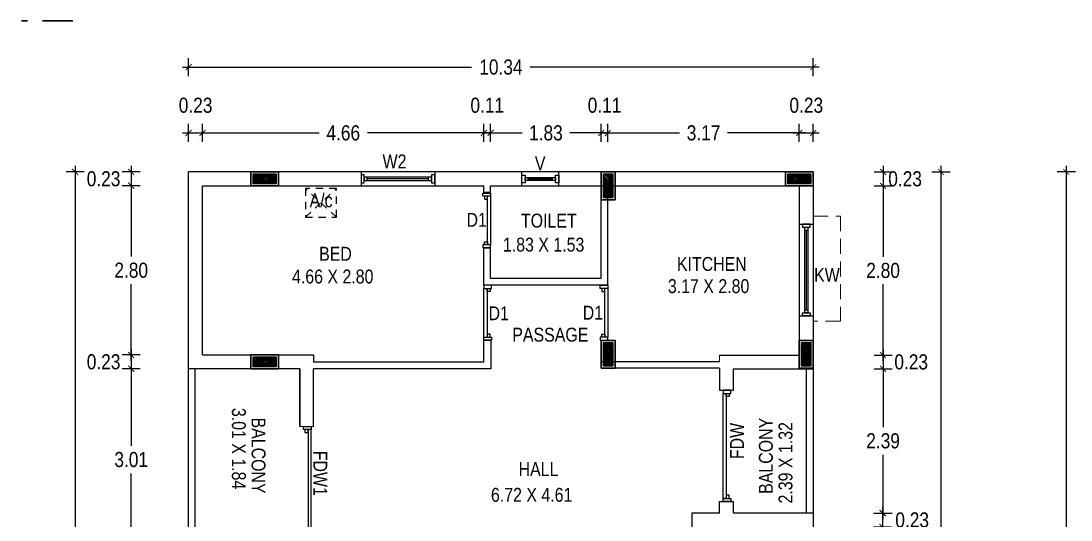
# Model space of a CAD drawing. Header units: metres. Extents: x 826 to 1433, y -826 to -586.
# Drawn here: x 1265.41 to 1282.79, y -797.89 to -789.63 of the extents above; entities that cross this region are included whole.
import ezdxf

# ---------------------------------------------------------------- set-up
doc = ezdxf.new("R2010")
doc.units = ezdxf.units.M
for name, pattern in [('_AEC_GRIPS_LT_DASHDOT', [1, 0.5, -0.25, 0, -0.25]), ('ACAD_ISO02W100', [15, 12, -3]), ('HIDDEN', [0.375, 0.25, -0.125])]:
    doc.linetypes.add(name, pattern=pattern)
doc.layers.add('_0', color=7, linetype='Continuous', lineweight=5)
doc.styles.get("Standard").update_dxf_attribs({"font": 'swissck.ttf'})
doc.styles.add('STYLE1', font='swissck.ttf', dxfattribs={"height": 0.3})
doc.styles.add('style5', font='swissck.ttf', dxfattribs={"height": 0.25})
doc.dimstyles.new('site plan', dxfattribs={"dimscale": 0, "dimtxt": 0.25, "dimasz": 0.1, "dimexe": 0.15, "dimexo": 0.5, "dimgap": 0.1, "dimtad": 0, "dimtih": 1, "dimtoh": 1, "dimzin": 0, "dimdsep": 46, "dimtxsty": 'style5', "dimblk": 'ARCHTICK', "dimcen": 0.09375, "dimdle": 0.1, "dimadec": 0, "dimazin": 0, "dimtfac": 1, "dimtofl": 0, "dimtmove": 2, "dimatfit": 3, "dimfxl": 0, "dimtolj": 1, "dimtzin": 0, "dimarcsym": 0})

# ---------------------------------------------------------------- blocks, each defined once
blk = doc.blocks.new('D00R 1')
for points in [[(747.841, -749.097), (747.841, -749.046), (747.968, -749.046), (747.968, -749.097)], [(747.866, -749.097), (747.866, -749.148), (747.917, -749.148), (747.917, -749.097)], [(747.866, -749.905), (747.866, -749.855), (747.917, -749.855), (747.917, -749.905)], [(747.841, -749.905), (747.841, -749.956), (747.968, -749.956), (747.968, -749.905)]]:
    blk.add_lwpolyline(points, close=True)
blk.add_lwpolyline([(747.968, -749.956), (747.968, -749.097), (747.917, -749.097), (747.917, -749.905)])
blk = doc.blocks.new('V1')
at = {"ltscale": 3, "extrusion": (-1, 1e-16, 0)}
for p, q in [((758.928, -751.397), (758.928, -751.169)), ((759.031, -751.309), (759.031, -751.258)), ((759.436, -751.309), (759.436, -751.258)), ((759.538, -751.397), (759.538, -751.169))]:
    blk.add_line(p, q, dxfattribs=at)
at = {"ltscale": 3, "extrusion": (-1e-16, -1, 0)}
blk.add_line((759.031, -751.284), (759.436, -751.284), dxfattribs=at)
at = {"ltscale": 3}
for points in [[(758.928, -751.22), (758.98, -751.22), (758.98, -751.348), (758.928, -751.348)], [(758.98, -751.258), (759.487, -751.258), (759.487, -751.309), (758.98, -751.309)], [(759.487, -751.22), (759.538, -751.22), (759.538, -751.348), (759.487, -751.348)]]:
    blk.add_lwpolyline(points, close=True, dxfattribs=at)
blk = doc.blocks.new('FDW')
for points in [[(750.172, -729.344), (750.172, -729.293), (750.299, -729.293), (750.299, -729.344)], [(750.197, -729.344), (750.197, -729.395), (750.248, -729.395), (750.248, -729.344)], [(750.172, -731.062), (750.172, -731.113), (750.299, -731.113), (750.299, -731.062)], [(750.197, -731.062), (750.197, -731.011), (750.248, -731.011), (750.248, -731.062)], [(750.197, -731.062), (750.197, -731.011), (750.248, -731.011), (750.248, -731.062)]]:
    blk.add_lwpolyline(points, close=True)
at = {"ltscale": 3}
blk.add_lwpolyline([(750.248, -731.062), (750.299, -731.062), (750.299, -729.344), (750.248, -729.344)], close=True, dxfattribs=at)
blk = doc.blocks.new('FW')
at = {"ltscale": 3, "extrusion": (1, -2e-16, 0)}
for p, q in [((755.438, -752.085), (755.438, -751.855)), ((755.54, -751.944), (755.54, -751.996)), ((756.556, -751.944), (756.556, -751.996)), ((756.658, -752.085), (756.658, -751.855))]:
    blk.add_line(p, q, dxfattribs=at)
at = {"ltscale": 3, "extrusion": (2e-16, 1, 0)}
blk.add_line((756.556, -751.97), (755.54, -751.97), dxfattribs=at)
at = {"ltscale": 3}
for points in [[(755.438, -751.906), (755.489, -751.906), (755.489, -752.034), (755.438, -752.034)], [(755.489, -751.944), (756.607, -751.944), (756.607, -751.996), (755.489, -751.996)], [(756.607, -751.906), (756.658, -751.906), (756.658, -752.034), (756.607, -752.034)]]:
    blk.add_lwpolyline(points, close=True, dxfattribs=at)
blk = doc.blocks.new('_ArchTick')
at = {"color": 0, "lineweight": 0, "const_width": 0.15}
blk.add_lwpolyline([(-0.5, -0.5), (0.5, 0.5)], dxfattribs=at)
blk = doc.blocks.new('*D108')
at = {"color": 0, "lineweight": -2, "ltscale": 3}
for p, q in [((1268.087, -790.395), (1272.872, -790.395)), ((1268.187, -790.545), (1268.187, -790.245)), ((1278.627, -790.395), (1273.842, -790.395)), ((1278.527, -790.545), (1278.527, -790.245))]:
    blk.add_line(p, q, dxfattribs=at)
at = {"layer": 'DEFPOINTS', "color": 0, "ltscale": 3}
for p in [(1278.527, -790.395), (1268.187, -792.131), (1278.527, -792.131)]:
    blk.add_point(p, dxfattribs=at)
at = {"color": 0, "lineweight": -2, "ltscale": 3, "xscale": 0.1, "yscale": 0.1, "zscale": 0.1, "rotation": 180}
blk.add_blockref('_ArchTick', (1268.187, -790.395), dxfattribs=at)
at = {"color": 0, "lineweight": -2, "ltscale": 3, "xscale": 0.1, "yscale": 0.1, "zscale": 0.1}
blk.add_blockref('_ArchTick', (1278.527, -790.395), dxfattribs=at)
at = {"color": 0, "ltscale": 3, "insert": (1273.357, -790.395), "char_height": 0.25, "attachment_point": 5, "style": 'style5'}
blk.add_mtext('\\A1;10.34', dxfattribs=at)
blk = doc.blocks.new('*D109')
at = {"color": 0, "lineweight": -2, "ltscale": 3}
for p, q in [((1280.492, -792.131), (1280.792, -792.131)), ((1280.642, -792.031), (1280.642, -803.769)), ((1280.642, -817.231), (1280.642, -804.227)), ((1280.492, -817.131), (1280.792, -817.131))]:
    blk.add_line(p, q, dxfattribs=at)
at = {"layer": 'DEFPOINTS', "color": 0, "ltscale": 3}
for p in [(1278.537, -792.131), (1278.537, -817.131), (1280.642, -817.131)]:
    blk.add_point(p, dxfattribs=at)
at = {"color": 0, "lineweight": -2, "ltscale": 3, "xscale": 0.1, "yscale": 0.1, "zscale": 0.1}
for p, rotation in [((1280.642, -792.131), 90), ((1280.642, -817.131), 270)]:
    blk.add_blockref('_ArchTick', p, dxfattribs=dict(at, rotation=rotation))
at = {"color": 0, "ltscale": 3, "insert": (1280.642, -803.998), "char_height": 0.25, "attachment_point": 5, "style": 'style5'}
blk.add_mtext('\\A1;25.00', dxfattribs=at)
blk = doc.blocks.new('*D110')
at = {"color": 0, "lineweight": -2, "ltscale": 3}
for p, q in [((1268.187, -791.631), (1268.187, -791.335)), ((1268.417, -791.635), (1268.417, -791.335)), ((1268.087, -791.485), (1268.517, -791.485))]:
    blk.add_line(p, q, dxfattribs=at)
at = {"layer": 'DEFPOINTS', "color": 0, "ltscale": 3}
for p in [(1268.417, -791.485), (1268.187, -792.131), (1268.417, -792.36)]:
    blk.add_point(p, dxfattribs=at)
at = {"color": 0, "lineweight": -2, "ltscale": 3, "xscale": 0.1, "yscale": 0.1, "zscale": 0.1, "rotation": 180}
blk.add_blockref('_ArchTick', (1268.187, -791.485), dxfattribs=at)
at = {"color": 0, "lineweight": -2, "ltscale": 3, "xscale": 0.1, "yscale": 0.1, "zscale": 0.1}
blk.add_blockref('_ArchTick', (1268.417, -791.485), dxfattribs=at)
at = {"color": 0, "ltscale": 3, "insert": (1268.302, -791.028), "char_height": 0.25, "attachment_point": 5, "style": 'style5'}
blk.add_mtext('\\A1;0.23', dxfattribs=at)
blk = doc.blocks.new('*D111')
at = {"color": 0, "lineweight": -2, "ltscale": 3}
for p, q in [((1268.417, -791.635), (1268.417, -791.335)), ((1273.076, -791.635), (1273.076, -791.335)), ((1268.317, -791.485), (1270.347, -791.485)), ((1273.176, -791.485), (1271.147, -791.485))]:
    blk.add_line(p, q, dxfattribs=at)
at = {"layer": 'DEFPOINTS', "color": 0, "ltscale": 3}
for p in [(1273.076, -791.485), (1268.417, -792.36), (1273.076, -792.36)]:
    blk.add_point(p, dxfattribs=at)
at = {"color": 0, "lineweight": -2, "ltscale": 3, "xscale": 0.1, "yscale": 0.1, "zscale": 0.1, "rotation": 180}
blk.add_blockref('_ArchTick', (1268.417, -791.485), dxfattribs=at)
at = {"color": 0, "lineweight": -2, "ltscale": 3, "xscale": 0.1, "yscale": 0.1, "zscale": 0.1}
blk.add_blockref('_ArchTick', (1273.076, -791.485), dxfattribs=at)
at = {"color": 0, "ltscale": 3, "insert": (1270.747, -791.485), "char_height": 0.25, "attachment_point": 5, "style": 'style5'}
blk.add_mtext('\\A1;4.66', dxfattribs=at)
blk = doc.blocks.new('*D112')
at = {"color": 0, "lineweight": -2, "ltscale": 3}
for p, q in [((1273.076, -791.635), (1273.076, -791.335)), ((1273.186, -791.635), (1273.186, -791.335)), ((1273.076, -791.485), (1272.976, -791.485)), ((1273.186, -791.485), (1273.286, -791.485))]:
    blk.add_line(p, q, dxfattribs=at)
at = {"layer": 'DEFPOINTS', "color": 0, "ltscale": 3}
for p in [(1273.186, -791.485), (1273.076, -792.36), (1273.186, -792.36)]:
    blk.add_point(p, dxfattribs=at)
at = {"color": 0, "lineweight": -2, "ltscale": 3, "xscale": 0.1, "yscale": 0.1, "zscale": 0.1}
blk.add_blockref('_ArchTick', (1273.076, -791.485), dxfattribs=at)
at = {"color": 0, "lineweight": -2, "ltscale": 3, "xscale": 0.1, "yscale": 0.1, "zscale": 0.1, "rotation": 180}
blk.add_blockref('_ArchTick', (1273.186, -791.485), dxfattribs=at)
at = {"color": 0, "ltscale": 3, "insert": (1273.131, -791.028), "char_height": 0.25, "attachment_point": 5, "style": 'style5'}
blk.add_mtext('\\A1;0.11', dxfattribs=at)
blk = doc.blocks.new('*D113')
at = {"color": 0, "lineweight": -2, "ltscale": 3}
for p, q in [((1273.186, -791.635), (1273.186, -791.335)), ((1275.017, -791.635), (1275.017, -791.335)), ((1273.086, -791.485), (1273.707, -791.485)), ((1275.117, -791.485), (1274.496, -791.485))]:
    blk.add_line(p, q, dxfattribs=at)
at = {"layer": 'DEFPOINTS', "color": 0, "ltscale": 3}
for p in [(1275.017, -791.485), (1273.186, -792.36), (1275.017, -792.591)]:
    blk.add_point(p, dxfattribs=at)
at = {"color": 0, "lineweight": -2, "ltscale": 3, "xscale": 0.1, "yscale": 0.1, "zscale": 0.1, "rotation": 180}
blk.add_blockref('_ArchTick', (1273.186, -791.485), dxfattribs=at)
at = {"color": 0, "lineweight": -2, "ltscale": 3, "xscale": 0.1, "yscale": 0.1, "zscale": 0.1}
blk.add_blockref('_ArchTick', (1275.017, -791.485), dxfattribs=at)
at = {"color": 0, "ltscale": 3, "insert": (1274.102, -791.485), "char_height": 0.25, "attachment_point": 5, "style": 'style5'}
blk.add_mtext('\\A1;1.83', dxfattribs=at)
blk = doc.blocks.new('*D114')
at = {"color": 0, "lineweight": -2, "ltscale": 3}
for p, q in [((1275.017, -791.635), (1275.017, -791.335)), ((1275.127, -791.635), (1275.127, -791.335)), ((1275.017, -791.485), (1274.917, -791.485)), ((1275.127, -791.485), (1275.227, -791.485))]:
    blk.add_line(p, q, dxfattribs=at)
at = {"layer": 'DEFPOINTS', "color": 0, "ltscale": 3}
for p in [(1275.127, -791.485), (1275.017, -792.591), (1275.127, -792.591)]:
    blk.add_point(p, dxfattribs=at)
at = {"color": 0, "lineweight": -2, "ltscale": 3, "xscale": 0.1, "yscale": 0.1, "zscale": 0.1}
blk.add_blockref('_ArchTick', (1275.017, -791.485), dxfattribs=at)
at = {"color": 0, "lineweight": -2, "ltscale": 3, "xscale": 0.1, "yscale": 0.1, "zscale": 0.1, "rotation": 180}
blk.add_blockref('_ArchTick', (1275.127, -791.485), dxfattribs=at)
at = {"color": 0, "ltscale": 3, "insert": (1275.072, -791.028), "char_height": 0.25, "attachment_point": 5, "style": 'style5'}
blk.add_mtext('\\A1;0.11', dxfattribs=at)
blk = doc.blocks.new('*D115')
at = {"color": 0, "lineweight": -2, "ltscale": 3}
for p, q in [((1275.127, -791.635), (1275.127, -791.335)), ((1278.297, -791.635), (1278.297, -791.335)), ((1275.027, -791.485), (1276.315, -791.485)), ((1278.397, -791.485), (1277.109, -791.485))]:
    blk.add_line(p, q, dxfattribs=at)
at = {"layer": 'DEFPOINTS', "color": 0, "ltscale": 3}
for p in [(1278.297, -791.485), (1278.297, -792.361), (1275.127, -792.591)]:
    blk.add_point(p, dxfattribs=at)
at = {"color": 0, "lineweight": -2, "ltscale": 3, "xscale": 0.1, "yscale": 0.1, "zscale": 0.1, "rotation": 180}
blk.add_blockref('_ArchTick', (1275.127, -791.485), dxfattribs=at)
at = {"color": 0, "lineweight": -2, "ltscale": 3, "xscale": 0.1, "yscale": 0.1, "zscale": 0.1}
blk.add_blockref('_ArchTick', (1278.297, -791.485), dxfattribs=at)
at = {"color": 0, "ltscale": 3, "insert": (1276.712, -791.485), "char_height": 0.25, "attachment_point": 5, "style": 'style5'}
blk.add_mtext('\\A1;3.17', dxfattribs=at)
blk = doc.blocks.new('*D116')
at = {"color": 0, "lineweight": -2, "ltscale": 3}
for p, q in [((1278.297, -791.635), (1278.297, -791.335)), ((1278.527, -791.631), (1278.527, -791.335)), ((1278.197, -791.485), (1278.627, -791.485))]:
    blk.add_line(p, q, dxfattribs=at)
at = {"layer": 'DEFPOINTS', "color": 0, "ltscale": 3}
for p in [(1278.527, -791.485), (1278.527, -792.131), (1278.297, -792.361)]:
    blk.add_point(p, dxfattribs=at)
at = {"color": 0, "lineweight": -2, "ltscale": 3, "xscale": 0.1, "yscale": 0.1, "zscale": 0.1, "rotation": 180}
blk.add_blockref('_ArchTick', (1278.297, -791.485), dxfattribs=at)
at = {"color": 0, "lineweight": -2, "ltscale": 3, "xscale": 0.1, "yscale": 0.1, "zscale": 0.1}
blk.add_blockref('_ArchTick', (1278.527, -791.485), dxfattribs=at)
at = {"color": 0, "ltscale": 3, "insert": (1278.412, -791.028), "char_height": 0.25, "attachment_point": 5, "style": 'style5'}
blk.add_mtext('\\A1;0.23', dxfattribs=at)
blk = doc.blocks.new('*D89')
at = {"color": 0, "lineweight": -2, "ltscale": 3}
for p, q in [((1267.386, -792.131), (1267.086, -792.131)), ((1267.236, -792.031), (1267.236, -792.46)), ((1267.386, -792.36), (1267.086, -792.36))]:
    blk.add_line(p, q, dxfattribs=at)
at = {"layer": 'DEFPOINTS', "color": 0, "ltscale": 3}
for p in [(1268.08, -792.131), (1267.236, -792.36), (1268.31, -792.36)]:
    blk.add_point(p, dxfattribs=at)
at = {"color": 0, "lineweight": -2, "ltscale": 3, "xscale": 0.1, "yscale": 0.1, "zscale": 0.1}
for p, rotation in [((1267.236, -792.131), 90), ((1267.236, -792.36), 270)]:
    blk.add_blockref('_ArchTick', p, dxfattribs=dict(at, rotation=rotation))
at = {"color": 0, "ltscale": 3, "insert": (1266.779, -792.245), "char_height": 0.25, "attachment_point": 5, "style": 'style5'}
blk.add_mtext('\\A1;0.23', dxfattribs=at)
blk = doc.blocks.new('*D117')
at = {"color": 0, "lineweight": -2, "ltscale": 3}
for p, q in [((1267.236, -792.26), (1267.236, -793.532)), ((1267.386, -792.36), (1267.086, -792.36)), ((1267.236, -795.261), (1267.236, -793.989)), ((1267.386, -795.161), (1267.086, -795.161))]:
    blk.add_line(p, q, dxfattribs=at)
at = {"layer": 'DEFPOINTS', "color": 0, "ltscale": 3}
for p in [(1268.31, -792.36), (1267.236, -795.161), (1268.31, -795.161)]:
    blk.add_point(p, dxfattribs=at)
at = {"color": 0, "lineweight": -2, "ltscale": 3, "xscale": 0.1, "yscale": 0.1, "zscale": 0.1}
for p, rotation in [((1267.236, -792.36), 90), ((1267.236, -795.161), 270)]:
    blk.add_blockref('_ArchTick', p, dxfattribs=dict(at, rotation=rotation))
at = {"color": 0, "ltscale": 3, "insert": (1267.236, -793.76), "char_height": 0.25, "attachment_point": 5, "style": 'style5'}
blk.add_mtext('\\A1;2.80', dxfattribs=at)
blk = doc.blocks.new('*D118')
at = {"color": 0, "lineweight": -2, "ltscale": 3}
for p, q in [((1267.236, -795.061), (1267.236, -795.491)), ((1267.386, -795.161), (1267.086, -795.161)), ((1267.386, -795.391), (1267.086, -795.391))]:
    blk.add_line(p, q, dxfattribs=at)
at = {"layer": 'DEFPOINTS', "color": 0, "ltscale": 3}
for p in [(1268.417, -795.161), (1267.236, -795.391), (1268.187, -795.391)]:
    blk.add_point(p, dxfattribs=at)
at = {"color": 0, "lineweight": -2, "ltscale": 3, "xscale": 0.1, "yscale": 0.1, "zscale": 0.1}
for p, rotation in [((1267.236, -795.161), 90), ((1267.236, -795.391), 270)]:
    blk.add_blockref('_ArchTick', p, dxfattribs=dict(at, rotation=rotation))
at = {"color": 0, "ltscale": 3, "insert": (1266.779, -795.276), "char_height": 0.25, "attachment_point": 5, "style": 'style5'}
blk.add_mtext('\\A1;0.23', dxfattribs=at)
blk = doc.blocks.new('*D119')
at = {"color": 0, "lineweight": -2, "ltscale": 3}
for p, q in [((1267.386, -795.391), (1267.086, -795.391)), ((1267.236, -795.291), (1267.236, -796.667)), ((1267.236, -798.5), (1267.236, -797.124)), ((1267.386, -798.4), (1267.086, -798.4))]:
    blk.add_line(p, q, dxfattribs=at)
at = {"layer": 'DEFPOINTS', "color": 0, "ltscale": 3}
for p in [(1268.187, -795.391), (1267.236, -798.4), (1268.294, -798.4)]:
    blk.add_point(p, dxfattribs=at)
at = {"color": 0, "lineweight": -2, "ltscale": 3, "xscale": 0.1, "yscale": 0.1, "zscale": 0.1}
for p, rotation in [((1267.236, -795.391), 90), ((1267.236, -798.4), 270)]:
    blk.add_blockref('_ArchTick', p, dxfattribs=dict(at, rotation=rotation))
at = {"color": 0, "ltscale": 3, "insert": (1267.236, -796.895), "char_height": 0.25, "attachment_point": 5, "style": 'style5'}
blk.add_mtext('\\A1;3.01', dxfattribs=at)
blk = doc.blocks.new('*D93')
at = {"color": 0, "lineweight": -2, "ltscale": 3}
for p, q in [((1268.187, -818.997), (1268.187, -819.297)), ((1278.527, -818.997), (1278.527, -819.297)), ((1268.087, -819.147), (1272.872, -819.147)), ((1278.627, -819.147), (1273.842, -819.147))]:
    blk.add_line(p, q, dxfattribs=at)
at = {"layer": 'DEFPOINTS', "color": 0, "ltscale": 3}
for p in [(1278.527, -794.788), (1268.187, -815.972), (1278.527, -819.147)]:
    blk.add_point(p, dxfattribs=at)
at = {"color": 0, "lineweight": -2, "ltscale": 3, "xscale": 0.1, "yscale": 0.1, "zscale": 0.1, "rotation": 180}
blk.add_blockref('_ArchTick', (1268.187, -819.147), dxfattribs=at)
at = {"color": 0, "lineweight": -2, "ltscale": 3, "xscale": 0.1, "yscale": 0.1, "zscale": 0.1}
blk.add_blockref('_ArchTick', (1278.527, -819.147), dxfattribs=at)
at = {"color": 0, "ltscale": 3, "insert": (1273.357, -819.147), "char_height": 0.25, "attachment_point": 5, "style": 'style5'}
blk.add_mtext('\\A1;10.34', dxfattribs=at)
blk = doc.blocks.new('*D94')
at = {"color": 0, "lineweight": -2, "ltscale": 3}
for p, q in [((1279.534, -792.131), (1279.834, -792.131)), ((1279.684, -792.031), (1279.684, -792.461)), ((1279.534, -792.361), (1279.834, -792.361))]:
    blk.add_line(p, q, dxfattribs=at)
at = {"layer": 'DEFPOINTS', "color": 0, "ltscale": 3}
for p in [(1278.527, -792.131), (1278.297, -792.361), (1279.684, -792.361)]:
    blk.add_point(p, dxfattribs=at)
at = {"color": 0, "lineweight": -2, "ltscale": 3, "xscale": 0.1, "yscale": 0.1, "zscale": 0.1}
for p, rotation in [((1279.684, -792.131), 90), ((1279.684, -792.361), 270)]:
    blk.add_blockref('_ArchTick', p, dxfattribs=dict(at, rotation=rotation))
at = {"color": 0, "ltscale": 3, "insert": (1280.048, -792.246), "char_height": 0.25, "attachment_point": 5, "style": 'style5'}
blk.add_mtext('\\A1;0.23', dxfattribs=at)
blk = doc.blocks.new('*D95')
at = {"color": 0, "lineweight": -2, "ltscale": 3}
for p, q in [((1279.684, -792.261), (1279.684, -793.535)), ((1279.534, -792.361), (1279.834, -792.361)), ((1279.684, -795.265), (1279.684, -793.992)), ((1279.534, -795.165), (1279.834, -795.165))]:
    blk.add_line(p, q, dxfattribs=at)
at = {"layer": 'DEFPOINTS', "color": 0, "ltscale": 3}
for p in [(1278.307, -792.361), (1278.297, -795.165), (1279.684, -795.165)]:
    blk.add_point(p, dxfattribs=at)
at = {"color": 0, "lineweight": -2, "ltscale": 3, "xscale": 0.1, "yscale": 0.1, "zscale": 0.1}
for p, rotation in [((1279.684, -792.361), 90), ((1279.684, -795.165), 270)]:
    blk.add_blockref('_ArchTick', p, dxfattribs=dict(at, rotation=rotation))
at = {"color": 0, "ltscale": 3, "insert": (1279.684, -793.763), "char_height": 0.25, "attachment_point": 5, "style": 'style5'}
blk.add_mtext('\\A1;2.80', dxfattribs=at)
blk = doc.blocks.new('*D96')
at = {"color": 0, "lineweight": -2, "ltscale": 3}
for p, q in [((1279.684, -795.065), (1279.684, -795.491)), ((1279.534, -795.165), (1279.834, -795.165)), ((1279.534, -795.391), (1279.834, -795.391))]:
    blk.add_line(p, q, dxfattribs=at)
at = {"layer": 'DEFPOINTS', "color": 0, "ltscale": 3}
for p in [(1278.187, -795.165), (1278.307, -795.391), (1279.684, -795.391)]:
    blk.add_point(p, dxfattribs=at)
at = {"color": 0, "lineweight": -2, "ltscale": 3, "xscale": 0.1, "yscale": 0.1, "zscale": 0.1}
for p, rotation in [((1279.684, -795.165), 90), ((1279.684, -795.391), 270)]:
    blk.add_blockref('_ArchTick', p, dxfattribs=dict(at, rotation=rotation))
at = {"color": 0, "ltscale": 3, "insert": (1280.149, -795.278), "char_height": 0.25, "attachment_point": 5, "style": 'style5'}
blk.add_mtext('\\A1;0.23', dxfattribs=at)
blk = doc.blocks.new('*D97')
at = {"color": 0, "lineweight": -2, "ltscale": 3}
for p, q in [((1279.674, -797.68), (1279.674, -798.11)), ((1279.524, -797.78), (1279.824, -797.78)), ((1279.524, -798.01), (1279.824, -798.01))]:
    blk.add_line(p, q, dxfattribs=at)
at = {"layer": 'DEFPOINTS', "color": 0, "ltscale": 3}
for p in [(1278.417, -797.78), (1278.297, -798.01), (1279.674, -798.01)]:
    blk.add_point(p, dxfattribs=at)
at = {"color": 0, "lineweight": -2, "ltscale": 3, "xscale": 0.1, "yscale": 0.1, "zscale": 0.1}
for p, rotation in [((1279.674, -797.78), 90), ((1279.674, -798.01), 270)]:
    blk.add_blockref('_ArchTick', p, dxfattribs=dict(at, rotation=rotation))
at = {"color": 0, "ltscale": 3, "insert": (1280.165, -797.895), "char_height": 0.25, "attachment_point": 5, "style": 'style5'}
blk.add_mtext('\\A1;0.23', dxfattribs=at)
blk = doc.blocks.new('*D107')
at = {"color": 0, "lineweight": -2, "ltscale": 3}
for p, q in [((1279.534, -795.391), (1279.834, -795.391)), ((1279.684, -795.291), (1279.684, -796.357)), ((1279.684, -797.88), (1279.684, -796.814)), ((1279.534, -797.78), (1279.834, -797.78))]:
    blk.add_line(p, q, dxfattribs=at)
at = {"layer": 'DEFPOINTS', "color": 0, "ltscale": 3}
for p in [(1278.417, -795.391), (1278.427, -797.78), (1279.684, -797.78)]:
    blk.add_point(p, dxfattribs=at)
at = {"color": 0, "lineweight": -2, "ltscale": 3, "xscale": 0.1, "yscale": 0.1, "zscale": 0.1}
for p, rotation in [((1279.684, -795.391), 90), ((1279.684, -797.78), 270)]:
    blk.add_blockref('_ArchTick', p, dxfattribs=dict(at, rotation=rotation))
at = {"color": 0, "ltscale": 3, "insert": (1279.684, -796.585), "char_height": 0.25, "attachment_point": 5, "style": 'style5'}
blk.add_mtext('\\A1;2.39', dxfattribs=at)
blk = doc.blocks.new('*D150')
at = {"layer": '_0', "color": 0, "linetype": 'Continuous', "lineweight": -2, "ltscale": 3}
blk.add_line((1266.457, -792.131), (1266.157, -792.131), dxfattribs=at)
at = {"layer": '_0', "color": 0, "lineweight": -2, "ltscale": 3}
for p, q in [((1266.307, -792.031), (1266.307, -804.402)), ((1266.307, -817.231), (1266.307, -804.86)), ((1266.457, -817.131), (1266.157, -817.131))]:
    blk.add_line(p, q, dxfattribs=at)
at = {"layer": 'DEFPOINTS', "color": 0, "ltscale": 3}
for p in [(1266.307, -792.131), (1268.869, -792.131), (1268.869, -817.131)]:
    blk.add_point(p, dxfattribs=at)
at = {"layer": '_0', "color": 0, "lineweight": -2, "ltscale": 3, "xscale": 0.1, "yscale": 0.1, "zscale": 0.1}
for p, rotation in [((1266.307, -792.131), 90), ((1266.307, -817.131), 270)]:
    blk.add_blockref('_ArchTick', p, dxfattribs=dict(at, rotation=rotation))
at = {"layer": '_0', "color": 0, "ltscale": 3, "insert": (1266.307, -804.631), "char_height": 0.25, "attachment_point": 5, "style": 'style5'}
blk.add_mtext('\\A1;25.00', dxfattribs=at)
blk = doc.blocks.new('*D171')
at = {"layer": '_0', "color": 0, "linetype": 'Continuous', "lineweight": -2, "ltscale": 3}
blk.add_line((1282.867, -792.131), (1282.567, -792.131), dxfattribs=at)
at = {"layer": '_0', "color": 0, "lineweight": -2, "ltscale": 3}
for p, q in [((1282.717, -792.031), (1282.717, -804.402)), ((1282.717, -817.231), (1282.717, -804.86)), ((1282.867, -817.131), (1282.567, -817.131))]:
    blk.add_line(p, q, dxfattribs=at)
at = {"layer": 'DEFPOINTS', "color": 0, "ltscale": 3}
for p in [(1282.717, -792.131), (1285.279, -792.131), (1285.279, -817.131)]:
    blk.add_point(p, dxfattribs=at)
at = {"layer": '_0', "color": 0, "lineweight": -2, "ltscale": 3, "xscale": 0.1, "yscale": 0.1, "zscale": 0.1}
for p, rotation in [((1282.717, -792.131), 90), ((1282.717, -817.131), 270)]:
    blk.add_blockref('_ArchTick', p, dxfattribs=dict(at, rotation=rotation))
at = {"layer": '_0', "color": 0, "ltscale": 3, "insert": (1282.717, -804.631), "char_height": 0.25, "attachment_point": 5, "style": 'style5'}
blk.add_mtext('\\A1;25.00', dxfattribs=at)

msp = doc.modelspace()

# ---------------------------------------------------------------- hatches: boundary and pattern name
at = {"lineweight": 18}
h = msp.add_hatch(dxfattribs=at)
h.set_pattern_fill('ANSI31', scale=0.153333, angle=90, style=0)
h.set_pattern_definition([(135, (1534.469166, -807.25663), (-0.01355288, -0.01355288), [])])
h.paths.add_polyline_path([(1269.6386, -792.32285), (1269.6386, -792.16951), (1269.25527, -792.16951), (1269.25527, -792.32285)])
h = msp.add_hatch(dxfattribs=at)
h.set_pattern_fill('ANSI31', scale=6, style=0)
h.set_pattern_definition([(315, (1260.121482, -527.338959), (-0.01355288, -0.01355288), [])])
h.paths.add_polyline_path([(1275.05527, -792.16952), (1275.2086, -792.16952), (1275.2086, -792.55286), (1275.05527, -792.55286)])
h = msp.add_hatch(dxfattribs=at)
h.set_pattern_fill('ANSI31', scale=0.153333, angle=90, style=0)
h.set_pattern_definition([(135, (1543.319154, -807.25663), (-0.01355288, -0.01355288), [])])
h.paths.add_polyline_path([(1278.48859, -792.32285), (1278.48859, -792.16951), (1278.10526, -792.16951), (1278.10526, -792.32285)])
h = msp.add_hatch(dxfattribs=at)
h.set_pattern_fill('ANSI31', scale=0.153333, style=0)
h.set_pattern_definition([(45, (1260.121482, -1060.1734), (-0.01355288, 0.01355288), [])])
h.paths.add_polyline_path([(1275.05527, -795.34283), (1275.2086, -795.34283), (1275.2086, -794.9595), (1275.05527, -794.9595)])
h = msp.add_hatch(dxfattribs=at)
h.set_pattern_fill('ANSI31', scale=0.153333, style=0)
h.set_pattern_definition([(45, (1263.401482, -1060.1734), (-0.01355288, 0.01355288), [])])
h.paths.add_polyline_path([(1278.33527, -795.34283), (1278.4886, -795.34283), (1278.4886, -794.9595), (1278.33527, -794.9595)])
h = msp.add_hatch(dxfattribs=at)
h.set_pattern_fill('ANSI31', scale=0.153333, angle=90, style=0)
h.set_pattern_definition([(135, (1534.469166, -810.28663), (-0.01355288, -0.01355288), [])])
h.paths.add_polyline_path([(1269.6386, -795.35285), (1269.6386, -795.19951), (1269.25527, -795.19951), (1269.25527, -795.35285)])

# ---------------------------------------------------------------- linework, layer by layer
at = {"color": 7, "linetype": '_AEC_GRIPS_LT_DASHDOT', "lineweight": 30}
msp.add_line((1263.56978, -789.63118), (1266.27308, -789.63118), dxfattribs=at)
at = {"color": 7}
for p, q in [((1269.92492, -792.13118), (1268.18692, -792.13118)), ((1268.18692, -795.39118), (1268.18692, -792.13118)), ((1278.52692, -792.13118), (1269.92492, -792.13118)), ((1278.52692, -792.13118), (1278.52692, -795.39117)), ((1268.41692, -795.16118), (1268.41692, -792.35978)), ((1268.41692, -792.35978), (1273.07612, -792.35978)), ((1273.07612, -792.46963), (1273.07612, -792.36118)), ((1273.18612, -792.46963), (1273.07612, -792.46963)), ((1273.18612, -792.35978), (1278.30692, -792.35978)), ((1273.18612, -792.46963), (1273.18612, -792.36118)), ((1275.01693, -793.89338), (1275.01693, -792.35978)), ((1275.12693, -794.00768), (1275.12693, -792.35978)), ((1278.29692, -792.35978), (1278.29692, -795.16538)), ((1273.18612, -793.38963), (1273.07612, -793.38963)), ((1273.07612, -794.00768), (1273.07612, -793.38963)), ((1273.18612, -793.89338), (1273.18612, -793.38963)), ((1275.12693, -794.00768), (1273.07612, -794.00768)), ((1275.01693, -793.89338), (1273.18612, -793.89338)), ((1273.07612, -795.28118), (1273.07612, -794.91768)), ((1273.07612, -794.91768), (1273.19042, -794.91768)), ((1273.19042, -794.91768), (1273.19042, -795.39118)), ((1275.01693, -795.38117), (1275.01693, -794.92117)), ((1268.41692, -795.16118), (1270.25541, -795.16118)), ((1270.25541, -795.16118), (1270.25541, -795.28118)), ((1276.97692, -795.16538), (1278.29692, -795.16538)), ((1270.02541, -795.39118), (1268.18692, -795.39118)), ((1268.18692, -798.39968), (1268.18692, -795.39118)), ((1268.29422, -798.39968), (1268.29422, -795.39118)), ((1270.02541, -795.39118), (1270.02541, -796.34383)), ((1270.02541, -796.34383), (1270.02541, -795.39968)), ((1273.07612, -795.28118), (1270.25541, -795.28118)), ((1273.19042, -795.39118), (1270.25541, -795.39118)), ((1270.25541, -796.34383), (1270.25541, -795.39118)), ((1275.01693, -795.27117), (1276.97692, -795.27117)), ((1276.97692, -795.38117), (1275.01693, -795.38117)), ((1276.97692, -795.38117), (1276.97692, -795.74726)), ((1277.20692, -795.74726), (1277.20692, -795.39117)), ((1277.20692, -795.39117), (1278.52692, -795.39117)), ((1278.41692, -797.77968), (1278.41692, -795.39117)), ((1278.52692, -795.39117), (1278.52692, -797.77968)), ((1276.97692, -795.74726), (1277.20692, -795.74726)), ((1276.97692, -797.77968), (1276.97692, -797.58726)), ((1277.20692, -797.77968), (1277.20692, -797.58726)), ((1276.97692, -797.77968), (1276.51692, -797.77968)), ((1276.51692, -797.77968), (1276.51692, -800.00441)), ((1278.52692, -797.77968), (1277.20692, -797.77968)), ((1278.52692, -797.77968), (1278.52692, -809.03119))]:
    msp.add_line(p, q, dxfattribs=at)
at = {"color": 7, "linetype": 'ACAD_ISO02W100', "ltscale": 0.01}
for p, q in [((1270.11953, -792.87748), (1270.63241, -792.40461)), ((1270.63241, -792.87748), (1270.11953, -792.40461))]:
    msp.add_line(p, q, dxfattribs=at)
at = {"color": 7, "ltscale": 3, "extrusion": (2e-16, 1, 0)}
for p, q in [((1278.29832, -792.99423), (1278.52692, -792.99423)), ((1278.38637, -793.09645), (1278.43748, -793.09645)), ((1278.29832, -794.51423), (1278.52692, -794.51423)), ((1278.38637, -794.41201), (1278.43748, -794.41201))]:
    msp.add_line(p, q, dxfattribs=at)
at = {"color": 7, "ltscale": 3, "extrusion": (-1, 2e-16, 0)}
msp.add_line((1278.41192, -793.09645), (1278.41192, -794.41201), dxfattribs=at)
at = {"color": 7, "lineweight": 30}
for points in [[(1269.67693, -792.36118), (1269.67693, -792.13118), (1269.21693, -792.13118), (1269.21693, -792.36118)], [(1275.01693, -792.13119), (1275.24693, -792.13119), (1275.24693, -792.59119), (1275.01693, -792.59119)], [(1278.52692, -792.36118), (1278.52692, -792.13118), (1278.06692, -792.13118), (1278.06692, -792.36118)], [(1269.6386, -792.32285), (1269.6386, -792.16951), (1269.25527, -792.16951), (1269.25527, -792.32285)], [(1275.05527, -792.16952), (1275.2086, -792.16952), (1275.2086, -792.55286), (1275.05527, -792.55286)], [(1278.48859, -792.32285), (1278.48859, -792.16951), (1278.10526, -792.16951), (1278.10526, -792.32285)], [(1275.01693, -795.38117), (1275.24693, -795.38117), (1275.24693, -794.92117), (1275.01693, -794.92117)], [(1275.05527, -795.34283), (1275.2086, -795.34283), (1275.2086, -794.9595), (1275.05527, -794.9595)], [(1278.29693, -795.38117), (1278.52693, -795.38117), (1278.52693, -794.92117), (1278.29693, -794.92117)], [(1278.33527, -795.34283), (1278.4886, -795.34283), (1278.4886, -794.9595), (1278.33527, -794.9595)], [(1269.67693, -795.39118), (1269.67693, -795.16118), (1269.21693, -795.16118), (1269.21693, -795.39118)], [(1269.6386, -795.35285), (1269.6386, -795.19951), (1269.25527, -795.19951), (1269.25527, -795.35285)]]:
    msp.add_lwpolyline(points, close=True, dxfattribs=at)
at = {"color": 7, "linetype": 'ACAD_ISO02W100', "ltscale": 0.01}
msp.add_lwpolyline([(1270.11953, -792.87748), (1270.63241, -792.87748), (1270.63241, -792.40461), (1270.11953, -792.40461)], close=True, dxfattribs=at)
at = {"color": 7, "ltscale": 3}
for points in [[(1278.34803, -793.04534), (1278.47581, -793.04534), (1278.47581, -792.99423), (1278.34803, -792.99423)], [(1278.38637, -793.04534), (1278.43748, -793.04534), (1278.43748, -794.46312), (1278.38637, -794.46312)], [(1278.34803, -794.46312), (1278.47581, -794.46312), (1278.47581, -794.51423), (1278.34803, -794.51423)], [(1277.08666, -797.53646), (1277.03586, -797.53646), (1277.03586, -795.79806), (1277.08666, -795.79806)]]:
    msp.add_lwpolyline(points, close=True, dxfattribs=at)
at = {"color": 7, "linetype": 'HIDDEN', "lineweight": 20}
msp.add_lwpolyline([(1278.52692, -792.99423), (1278.52692, -792.8621), (1278.97836, -792.8621), (1278.97976, -794.59935), (1278.97976, -794.59935), (1278.52692, -794.59935)], dxfattribs=at)
at = {"color": 7}
for points in [[(1277.16286, -795.79806), (1277.16286, -795.74726), (1277.03586, -795.74726), (1277.03586, -795.79806)], [(1277.13746, -795.79806), (1277.13746, -795.84886), (1277.08666, -795.84886), (1277.08666, -795.79806)], [(1277.13746, -797.53646), (1277.13746, -797.48566), (1277.08666, -797.48566), (1277.08666, -797.53646)], [(1277.13746, -797.53646), (1277.13746, -797.48566), (1277.08666, -797.48566), (1277.08666, -797.53646)], [(1277.16286, -797.53646), (1277.16286, -797.58726), (1277.03586, -797.58726), (1277.03586, -797.53646)]]:
    msp.add_lwpolyline(points, close=True, dxfattribs=at)
msp.add_lwpolyline([(1276.97692, -797.58726), (1277.20692, -797.58726)], dxfattribs=at)
at = {"layer": '_0', "color": 7, "ltscale": 3}
for p, q in [((1276.97692, -795.27117), (1276.97692, -795.16538)), ((1270.25401, -796.34383), (1270.02541, -796.34383))]:
    msp.add_line(p, q, dxfattribs=at)

# ---------------------------------------------------------------- block references
at = {"color": 7, "xscale": -1, "rotation": 180}
for name, p in [('FW', (515.60326, -1544.21479)), ('D00R 1', (525.2186, -1542.43589)), ('D00R 1', (527.15941, -1543.96394))]:
    msp.add_blockref(name, p, dxfattribs=at)
at = {"color": 7}
for name, p in [('V1', (514.77606, -40.9623)), ('FDW', (519.91647, -67.05077))]:
    msp.add_blockref(name, p, dxfattribs=at)
at = {"color": 7, "xscale": -1}
msp.add_blockref('D00R 1', (2021.04364, -44.96142), dxfattribs=at)

# ---------------------------------------------------------------- texts
at = {"color": 7, "style": 'STYLE1'}
for s, p in [('W2', (1271.39776, -792.07165)), ('V', (1273.91914, -792.10356)), ('A/c', (1270.18963, -792.71562)), ('D1', (1272.78777, -793.03832)), ('KW', (1278.54209, -793.95051)), ('D1', (1273.15182, -794.58622)), ('D1', (1274.71157, -794.57703))]:
    msp.add_text(s, height=0.23, dxfattribs=at).set_placement(p)
at = {"color": 7}
for s, p in [('TOILET', (1273.68892, -793.05191)), ('1.83 X 1.53', (1273.38994, -793.44943)), ('BED', (1270.34779, -793.60076)), ('KITCHEN', (1276.27082, -793.76965)), ('4.66 X 2.80', (1269.89849, -793.97716)), ('3.17 X 2.80', (1276.12139, -794.13666)), ('PASSAGE', (1273.54513, -794.94033)), ('HALL', (1273.64973, -797.16677)), ('6.72 X 4.61', (1273.19211, -797.59275))]:
    msp.add_text(s, height=0.23, dxfattribs=at).set_placement(p)
for s, rotation, p in [('3.01 X 1.84', 270, (1268.90386, -796.03851)), ('BALCONY', 270, (1269.22951, -796.19828)), ('BALCONY', 90, (1277.85768, -797.46146)), ('2.39 X 1.32', 90, (1278.18333, -797.62123))]:
    msp.add_text(s, height=0.23, rotation=rotation, dxfattribs=at).set_placement(p)
at = {"color": 7, "style": 'STYLE1'}
for s, rotation, p in [('FDW', 90, (1277.37962, -796.88652)), ('FDW1', 270, (1270.25264, -796.74811))]:
    msp.add_text(s, height=0.23, rotation=rotation, dxfattribs=at).set_placement(p)

# ---------------------------------------------------------------- dimensions: what is measured, and where the dimension line sits
at = {"color": 7, "ltscale": 3}
for base, p1, p2, picture, middle in [((1278.52692, -790.39485), (1268.18692, -792.13118), (1278.52692, -792.13118), '*D108', (1273.35692, -790.39485)), ((1268.41692, -791.48457), (1268.18692, -792.13118), (1268.41692, -792.35978), '*D110', (1268.30192, -791.02759)), ((1273.18612, -791.48457), (1273.07612, -792.35978), (1273.18612, -792.35978), '*D112', (1273.13112, -791.02791)), ((1275.12693, -791.48457), (1275.01693, -792.59119), (1275.12693, -792.59119), '*D114', (1275.07193, -791.02791)), ((1278.52692, -791.48457), (1278.29692, -792.36118), (1278.52692, -792.13118), '*D116', (1278.41192, -791.02759)), ((1273.07612, -791.48457), (1268.41692, -792.35978), (1273.07612, -792.35978), '*D111', (1270.74652, -791.48457)), ((1275.01693, -791.48457), (1273.18612, -792.35978), (1275.01693, -792.59119), '*D113', (1274.10153, -791.48457)), ((1278.29692, -791.48457), (1275.12693, -792.59119), (1278.29692, -792.36118), '*D115', (1276.71193, -791.48457)), ((1278.52692, -819.14724), (1268.18692, -815.97168), (1278.52692, -794.78752), '*D93', (1273.35692, -819.14724))]:
    dim = msp.add_linear_dim(base=base, p1=p1, p2=p2, dimstyle='site plan', override={"dimscale": 1}, dxfattribs=at)
    dim.commit()
    dim.dimension.update_dxf_attribs({"geometry": picture, "text_midpoint": middle})
for base, p1, p2, picture, middle in [((1267.23574, -792.35978), (1268.07962, -792.13118), (1268.30962, -792.35978), '*D89', (1266.77875, -792.24548)), ((1267.23574, -795.16118), (1268.30962, -792.35978), (1268.30962, -795.16118), '*D117', (1267.23574, -793.76048)), ((1279.68354, -795.16538), (1278.30692, -792.36118), (1278.29692, -795.16538), '*D95', (1279.68354, -793.76328)), ((1267.23574, -795.39118), (1268.41692, -795.16118), (1268.18692, -795.39118), '*D118', (1266.77875, -795.27618)), ((1267.23574, -798.39968), (1268.18692, -795.39118), (1268.29422, -798.39968), '*D119', (1267.23574, -796.89543)), ((1279.68354, -797.77968), (1278.41692, -795.39117), (1278.42692, -797.77968), '*D107', (1279.68354, -796.58542))]:
    dim = msp.add_linear_dim(base=base, p1=p1, p2=p2, angle=90, dimstyle='site plan', override={"dimscale": 1}, dxfattribs=at)
    dim.commit()
    dim.dimension.update_dxf_attribs({"geometry": picture, "text_midpoint": middle})
for base, p1, p2, picture, middle in [((1279.68354, -792.36118), (1278.52692, -792.13118), (1278.29692, -792.36118), '*D94', (1280.04792, -792.24618)), ((1280.64167, -817.13118), (1278.53692, -792.13118), (1278.53693, -817.13118), '*D109', (1280.64167, -803.99816)), ((1279.68354, -795.39117), (1278.18693, -795.16538), (1278.30693, -795.39117), '*D96', (1280.14861, -795.27827)), ((1279.67354, -798.00968), (1278.41692, -797.77968), (1278.29692, -798.00968), '*D97', (1280.16512, -797.89468))]:
    dim = msp.add_linear_dim(base=base, p1=p1, p2=p2, angle=90, dimstyle='site plan', override={"dimscale": 1}, dxfattribs=at)
    dim.commit()
    dim.dimension.update_dxf_attribs({"geometry": picture, "text_midpoint": middle, "dimtype": 160})
at = {"layer": '_0', "color": 7, "ltscale": 3}
for base, p1, p2, picture, middle in [((1266.30669, -792.13118), (1268.86855, -817.13118), (1268.86855, -792.13118), '*D150', (1266.30669, -804.63118)), ((1282.71673, -792.13118), (1285.27859, -817.13118), (1285.27859, -792.13118), '*D171', (1282.71673, -804.63118))]:
    dim = msp.add_linear_dim(base=base, p1=p1, p2=p2, angle=90, dimstyle='site plan', override={"dimscale": 1, "dimexo": 0.2, "dimarcsym": 1}, dxfattribs=at)
    dim.commit()
    dim.dimension.update_dxf_attribs({"geometry": picture, "text_midpoint": middle})

doc.saveas('drawing.dxf')
